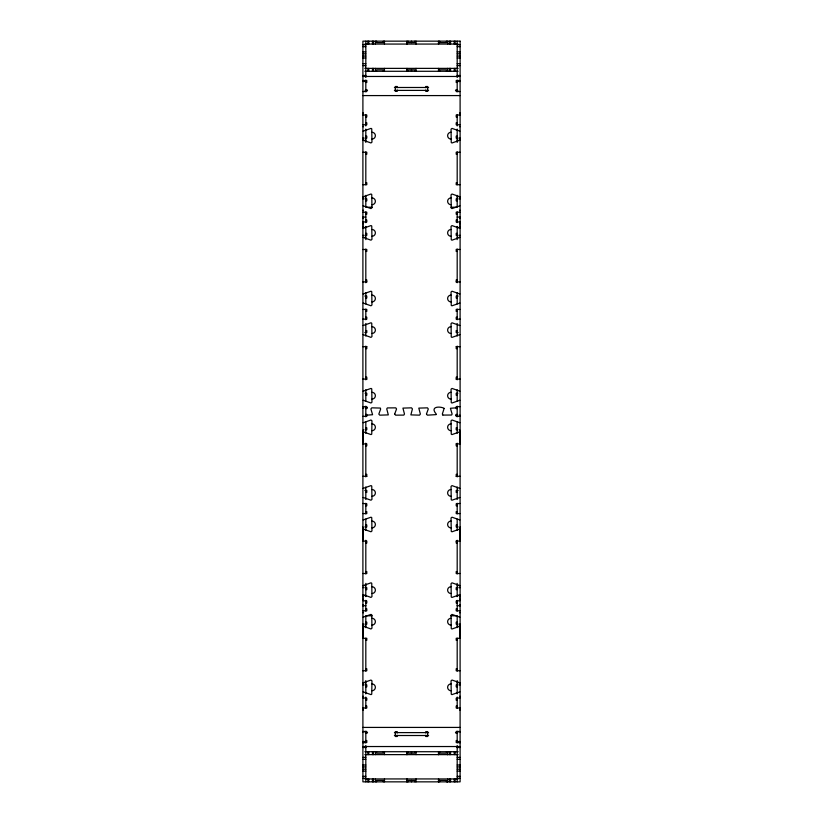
<?xml version="1.0" encoding="UTF-8"?>
<svg xmlns="http://www.w3.org/2000/svg" width="823" height="823" viewBox="0 0 823 823"><rect width="100%" height="100%" fill="white"/><g stroke="black" fill="none" stroke-linecap="round" stroke-linejoin="round"><path stroke-width="1.23" d="M362.902 747.212L362.902 746.533L460.098 746.533L460.098 747.212M362.902 742.737L366.791 742.48L366.791 740.535L365.813 740.535M362.902 732.151L362.902 731.462L366.791 731.462L366.791 733.406L365.813 733.406M362.902 697.853L366.791 698.254L366.791 700.198L365.813 700.198M362.902 600.646L366.791 601.047L366.791 602.992L365.813 602.992M362.902 526.926L362.902 541.102L366.791 541.102L366.791 543.046L365.813 543.046M362.902 503.439L366.791 503.841L366.791 505.785L365.813 505.785M362.902 408.445L363.447 407.838M365.813 747.212L365.813 746.533M365.813 605.543L362.902 605.913M457.187 747.212L457.187 746.533M457.187 605.543L460.098 605.913M460.098 742.737L456.209 742.48L456.209 740.535L457.187 740.535M460.098 732.151L460.098 731.462L456.209 731.462L456.209 733.406L457.187 733.406M460.098 697.853L456.209 698.254L456.209 700.198L457.187 700.198M460.098 600.646L456.209 601.047L456.209 602.992L457.187 602.992M460.098 526.926L460.098 541.102L456.209 541.03M460.098 503.439L456.209 503.841L456.209 505.785L457.187 505.785M460.098 415.317L459.553 415.162M442.908 415.08L451.642 415.029L452.105 414.02L450.418 408.27L456.209 407.838M394.731 413.907L396.542 408.98L395.801 407.858L387.345 407.92L386.759 408.928L388.312 414.895L379.784 415.162L378.817 414.134L380.648 409.031L380.329 408.064L371.79 407.838L370.885 408.928L372.582 414.73L366.791 415.162M426.468 413.969L428.289 408.98L427.507 407.848L418.804 408.105L420.368 414.072L419.565 415.152L410.872 414.895L412.426 408.928L411.51 407.838L402.931 408.105L404.474 414.02L403.856 415.101L395.554 415.152L394.711 414.02M426.458 414.02L427.363 415.162L436.139 414.627M444.122 408.475L442.342 414.02L442.805 415.029M363.18 131.124L370.998 128.388L371.749 128.748L371.955 142.173L370.998 142.965L363.18 140.229M459.82 140.229L452.002 142.965L451.251 142.605L451.045 129.18L452.002 128.388L459.82 131.124M363.18 196.748L370.998 194.012L371.749 194.372L371.955 207.797L370.998 208.589L363.18 205.853M363.18 228.331L370.998 225.584L371.749 225.944L371.955 239.37L370.998 240.172L363.18 237.436M459.82 205.853L452.002 208.589L451.251 208.229L451.045 194.804L452.002 194.012L459.82 196.748M459.82 237.436L452.002 240.172L451.251 239.812L451.045 226.387L452.002 225.584L459.82 228.331M363.18 293.955L370.998 291.219L371.749 291.579L371.955 305.004L370.998 305.796L363.18 303.059M363.18 325.527L370.998 322.791L371.749 323.151L371.955 336.576L370.998 337.379L363.18 334.632M459.82 303.059L452.002 305.796L451.251 305.436L451.045 292.011L452.002 291.219L459.82 293.955M459.82 334.632L452.002 337.379L451.251 337.019L451.045 323.593L452.002 322.791L459.82 325.527M363.18 391.162L370.998 388.425L371.749 388.785L371.955 402.21L370.998 403.003L363.18 400.266M363.18 422.734L370.998 419.997L371.955 420.79L371.749 434.215L370.998 434.575L363.18 431.838M459.82 400.266L452.002 403.003L451.251 402.642L451.045 389.217L452.002 388.425L459.82 391.162M459.82 431.838L452.002 434.575L451.251 434.215L451.045 420.79L452.002 419.997L459.82 422.734M363.18 488.368L370.998 485.621L371.749 485.981L371.955 499.407L370.998 500.209L363.18 497.473M363.18 519.941L370.998 517.204L371.749 517.564L371.955 530.989L370.998 531.781L363.18 529.045M459.82 497.473L452.002 500.209L451.251 499.849L451.045 486.424L452.002 485.621L459.82 488.368M459.82 529.045L452.002 531.781L451.251 531.421L451.045 517.996L452.002 517.204L459.82 519.941M363.18 585.565L370.998 582.828L371.749 583.188L371.955 596.613L370.998 597.416L363.18 594.669M363.18 617.147L370.998 614.411L371.749 614.771L371.955 628.196L370.998 628.988L363.18 626.252M459.82 594.669L452.002 597.416L451.251 597.056L451.045 583.63L452.002 582.828L459.82 585.565M459.82 626.252L452.002 628.988L451.251 628.628L451.045 615.203L452.002 614.411L459.82 617.147M363.18 682.771L370.998 680.035L371.955 680.827L371.749 694.252L370.998 694.612L363.18 691.876M459.82 691.876L452.002 694.612L451.251 694.252L451.045 680.827L452.002 680.035L459.82 682.771M364.846 44.061L458.154 44.061M362.902 44.709L365.813 44.709M457.187 44.709L460.098 44.709M362.902 46.654L365.813 46.654M457.187 46.654L460.098 46.654M362.902 51.859L365.813 51.859M457.187 51.859L460.098 51.859M362.902 53.804L365.813 53.804M457.187 53.804L460.098 53.804M362.902 56.057L365.813 56.057M457.187 56.057L460.098 56.057M362.902 58.001L365.813 58.001M457.187 58.001L460.098 58.001M362.902 63.669L365.813 63.669M457.187 63.669L460.098 63.669M362.902 65.614L365.813 65.614M457.187 65.614L460.098 65.614M364.846 68.371L458.154 68.371M364.846 71.282L458.154 71.282M362.902 75.5L365.813 75.5M457.187 75.5L460.098 75.5M362.902 76.467L460.098 76.467M362.902 80.52L366.791 80.52L366.791 82.465L365.813 82.465M460.098 80.52L456.209 80.52L456.209 82.465L457.187 82.465M362.902 81.487L365.813 81.487M457.187 81.487L460.098 81.487M394.402 87.485L428.598 87.485M365.813 89.594L366.791 89.594L366.791 91.538L362.902 91.538M457.187 89.594L456.209 89.594L456.209 91.538L460.098 91.538M365.083 90.396L367.531 90.396M394.402 90.396L428.598 90.396M455.469 90.396L457.917 90.396M362.902 95.581L460.098 95.581M362.902 113.08L363.447 113.08M459.553 113.08L460.098 113.08M362.902 115.025L366.791 115.025L366.791 116.969L365.813 116.969M460.098 115.025L456.209 115.025L456.209 116.969L457.187 116.969M365.813 122.802L366.791 122.802L366.791 124.746L362.902 124.746M457.187 122.802L456.209 122.802L456.209 124.746L460.098 124.746M362.902 126.691L363.447 126.691M459.553 126.691L460.098 126.691M365.813 136.165L366.791 136.165L366.791 138.11L364.846 138.11M457.187 136.165L456.209 136.165L456.209 138.11L458.154 138.11M362.902 138.11L363.447 138.11M459.553 138.11L460.098 138.11M362.902 140.054L363.447 140.054M365.083 140.054L365.813 140.054M457.187 140.054L457.917 140.054M459.553 140.054L460.098 140.054M362.902 152.286L366.791 152.286L366.791 154.23L365.813 154.23M460.098 152.286L456.209 152.286L456.209 154.23L457.187 154.23M365.813 182.747L366.791 182.747L366.791 184.691L362.902 184.691M457.187 182.747L456.209 182.747L456.209 184.691L460.098 184.691M362.902 196.923L363.447 196.923M365.083 196.923L365.813 196.923M457.187 196.923L457.917 196.923M459.553 196.923L460.098 196.923M362.902 198.868L363.447 198.868M364.846 198.868L366.791 198.868L366.791 200.812L365.813 200.812M458.154 198.868L456.209 198.868L456.209 200.812L457.187 200.812M459.553 198.868L460.098 198.868M372.161 207.211L365.813 207.211L365.813 195.349M450.839 207.211L457.187 207.211L457.187 195.349M362.902 210.287L363.447 210.287M459.553 210.287L460.098 210.287M362.902 212.231L366.791 212.231L366.791 214.175L365.813 214.175M460.098 212.231L456.209 212.231L456.209 214.175L457.187 214.175M362.902 217.087L365.813 217.087M457.187 217.087L460.098 217.087M362.902 218.064L363.447 218.064M459.553 218.064L460.098 218.064M365.813 220.008L366.791 220.008L366.791 221.953L362.902 221.953M457.187 220.008L456.209 220.008L456.209 221.953L460.098 221.953M362.902 223.897L363.447 223.897M459.553 223.897L460.098 223.897M362.902 226.16L363.447 226.16M459.553 226.16L460.098 226.16M362.902 227.138L363.447 227.138M365.083 227.138L365.813 227.138M457.187 227.138L457.917 227.138M459.553 227.138L460.098 227.138M365.813 233.372L366.791 233.372L366.791 235.316L364.846 235.316M457.187 233.372L456.209 233.372L456.209 235.316L458.154 235.316M362.902 235.316L363.447 235.316M459.553 235.316L460.098 235.316M362.902 237.261L363.447 237.261M365.083 237.261L365.813 237.261M457.187 237.261L457.917 237.261M459.553 237.261L460.098 237.261M362.902 249.492L366.791 249.492L366.791 251.437L365.813 251.437M460.098 249.492L456.209 249.41L456.209 251.437L457.187 251.437M365.813 279.954L366.791 279.954L366.791 281.898L362.902 281.898M457.187 279.954L456.209 279.954L456.209 281.898L460.098 281.898M365.813 281.97L366.791 281.97M456.209 281.97L457.187 281.97M364.846 296.074L366.791 296.074L366.791 298.019L365.813 298.019M458.154 296.074L456.209 296.074L456.209 298.019L457.187 298.019M362.902 309.438L366.791 309.438L366.791 311.382L365.813 311.382M460.098 309.438L456.209 309.438L456.209 311.382L457.187 311.382M365.813 317.215L366.791 317.215L366.791 319.159L362.902 319.159M457.187 317.215L456.209 317.215L456.209 319.159L460.098 319.159M365.813 330.579L366.791 330.579L366.791 332.523L364.846 332.523M457.187 330.579L456.209 330.579L456.209 332.523L458.154 332.523M362.902 346.699L366.791 346.617M456.209 346.617L460.098 346.699M365.813 348.643L366.791 348.643L366.791 346.699M457.187 348.643L456.209 348.643L456.209 346.699M365.813 377.15L366.791 377.15L366.791 379.094L362.902 379.094M457.187 377.15L456.209 377.15L456.209 379.094L460.098 379.094M365.813 379.177L366.791 379.177M456.209 379.177L457.187 379.177M365.083 393.271L366.791 393.271L366.791 395.215L365.813 395.215M457.917 393.271L456.209 393.271L456.209 395.215L457.187 395.215M362.902 406.644L366.791 406.644L366.791 408.589L365.813 408.589M460.098 406.644L456.209 406.644L456.209 408.589L457.187 408.589M365.114 407.838L367.336 407.838M365.813 414.411L366.791 414.411L366.791 416.356L362.902 416.356M457.187 414.411L456.209 414.411L456.209 416.356L460.098 416.356M455.664 415.162L457.886 415.162M365.813 427.785L366.791 427.785L366.791 429.729L365.083 429.729M457.187 427.785L456.209 427.785L456.209 429.729L457.917 429.729M363.385 429.729L362.902 443.906L366.791 443.906L366.791 445.85L365.813 445.85M459.615 429.729L460.098 443.906L456.209 443.823M457.187 445.85L456.209 445.85L456.209 443.906M365.813 474.357L366.791 474.357L366.791 476.301L362.902 476.301M457.187 474.357L456.209 474.357L456.209 476.301L460.098 476.301M365.813 476.383L366.791 476.383M456.209 476.383L457.187 476.383M364.846 490.477L366.791 490.477L366.791 492.421L365.813 492.421M458.154 490.477L456.209 490.477L456.209 492.421L457.187 492.421M365.813 511.618L366.791 511.618L366.791 513.562L362.902 513.562M457.187 511.618L456.209 511.618L456.209 513.562L460.098 513.562M365.813 524.981L366.791 524.981L366.791 526.926L364.846 526.926M457.187 524.981L456.209 524.981L456.209 526.926L458.154 526.926M457.187 543.046L456.209 543.046L456.209 541.102M365.813 571.563L366.791 571.563L366.791 573.508L362.902 573.508M457.187 571.563L456.209 571.563L456.209 573.508L460.098 573.508M362.902 585.739L363.447 585.739M365.083 585.739L365.813 585.739M457.187 585.739L457.917 585.739M459.553 585.739L460.098 585.739M362.902 587.684L363.447 587.684M364.846 587.684L366.791 587.684L366.791 589.628L365.813 589.628M458.154 587.684L456.209 587.684L456.209 589.628L457.187 589.628M459.553 587.684L460.098 587.684M362.902 595.862L363.447 595.862M365.083 595.862L365.813 595.862M457.187 595.862L457.917 595.862M459.553 595.862L460.098 595.862M362.902 596.84L363.447 596.84M459.553 596.84L460.098 596.84M362.902 599.103L363.447 599.103M459.553 599.103L460.098 599.103M362.902 604.936L363.447 604.936M459.553 604.936L460.098 604.936M365.813 608.825L366.791 608.825L366.791 610.769L362.902 610.769M457.187 608.825L456.209 608.825L456.209 610.769L460.098 610.769M362.902 612.713L363.447 612.713M459.553 612.713L460.098 612.713M372.161 615.789L365.813 615.789L365.813 627.651M450.839 615.789L457.187 615.789L457.187 627.651M365.813 622.188L366.791 622.188L366.791 624.132L364.846 624.132M457.187 622.188L456.209 622.188L456.209 624.132L458.154 624.132M363.447 624.132L362.902 624.132L362.902 638.309L366.791 638.309L366.791 640.253L365.813 640.253M459.553 624.132L460.098 624.132L460.098 638.309L456.209 638.309L456.209 640.253L457.187 640.253M362.902 626.077L363.447 626.077M365.083 626.077L365.813 626.077M457.187 626.077L457.917 626.077M459.553 626.077L460.098 626.077M365.813 668.77L366.791 668.77L366.791 670.714L362.902 670.714M457.187 668.77L456.209 668.77L456.209 670.714L460.098 670.714M362.902 682.946L363.447 682.946M365.083 682.946L365.813 682.946M457.187 682.946L457.917 682.946M459.553 682.946L460.098 682.946M362.902 684.89L363.447 684.89M364.846 684.89L366.791 684.89L366.791 686.835L365.813 686.835M458.154 684.89L456.209 684.89L456.209 686.835L457.187 686.835M459.553 684.89L460.098 684.89M362.902 696.309L363.447 696.309M459.553 696.309L460.098 696.309M365.813 706.031L366.791 706.031L366.791 707.975L362.902 707.975M457.187 706.031L456.209 706.031L456.209 707.975L460.098 707.975M362.902 709.92L363.447 709.92M459.553 709.92L460.098 709.92M362.902 727.419L460.098 727.419M365.083 732.604L367.531 732.604M394.402 732.604L428.598 732.604M455.469 732.604L457.917 732.604M394.402 735.515L428.598 735.515M362.902 741.513L365.813 741.513M457.187 741.513L460.098 741.513M362.902 747.5L365.813 747.5M457.187 747.5L460.098 747.5M364.846 751.718L458.154 751.718M364.846 754.629L458.154 754.629M362.902 757.386L365.813 757.386M457.187 757.386L460.098 757.386M362.902 759.331L365.813 759.331M457.187 759.331L460.098 759.331M362.902 764.999L365.813 764.999M457.187 764.999L460.098 764.999M362.902 766.943L365.813 766.943M457.187 766.943L460.098 766.943M362.902 769.196L365.813 769.196M457.187 769.196L460.098 769.196M362.902 771.141L365.813 771.141M457.187 771.141L460.098 771.141M362.902 776.346L365.813 776.346M457.187 776.346L460.098 776.346M362.902 778.291L365.813 778.291M457.187 778.291L460.098 778.291M364.846 778.939L458.154 778.939M443.998 408.229C439.585 406.109 429.627 406.49 436.231 414.02M457.187 41.15L457.187 77.506M457.187 80.068L457.187 91.775M457.187 114.778L457.187 125.96M457.187 129.088L457.187 142.42M457.187 151.802L457.187 184.815M457.187 211.861L457.187 222.683M457.187 226.387L457.187 239.616M457.187 249.009L457.187 282.742M457.187 292.556L457.187 303.913M457.187 309.067L457.187 319.766M457.187 323.49L457.187 336.041M457.187 346.092L457.187 379.825M457.187 389.752L457.187 401.295M457.187 406.151L457.187 416.85M457.187 421.705L457.187 433.248M457.187 443.175L457.187 476.908M457.187 486.959L457.187 499.51M457.187 503.234L457.187 513.933M457.187 519.087L457.187 530.444M457.187 540.258L457.187 573.991M457.187 583.384L457.187 596.613M457.187 600.317L457.187 611.139M457.187 638.185L457.187 671.198M457.187 680.58L457.187 693.912M457.187 697.04L457.187 708.222M457.187 731.225L457.187 742.932M457.187 745.494L457.187 781.85M455.14 41.15L455.14 44.061M455.14 68.371L455.14 71.282M455.14 751.718L455.14 754.629M455.14 778.939L455.14 781.85M454.224 41.15L454.224 44.061M454.224 68.371L454.224 71.282M454.224 751.718L454.224 754.629M454.224 778.939L454.224 781.85M450.551 41.15L450.551 44.061M450.551 68.371L450.551 71.282M450.551 751.718L450.551 754.629M450.551 778.939L450.551 781.85M449.636 41.15L449.636 44.061M449.636 68.371L449.636 71.282M449.636 751.718L449.636 754.629M449.636 778.939L449.636 781.85M446.478 41.15L446.478 42.611L439.677 42.611L439.677 41.15M446.478 71.282L446.478 69.821L439.677 69.821L439.677 71.282M446.478 751.718L446.478 753.179L439.677 753.179L439.677 751.718M446.478 781.85L446.478 780.389L439.677 780.389L439.677 781.85M425.758 87.67L425.758 86.508L427.703 86.508L427.703 91.374L425.758 91.374L425.758 90.036M425.758 732.964L425.758 731.626L427.703 731.626L427.703 736.492L425.758 736.492L425.758 735.33M416.057 41.15L416.016 44.061M416.016 68.371L416.057 71.282M416.057 751.718L416.057 754.629M416.016 778.939L416.057 781.85M414.905 41.15L414.905 42.611L408.095 42.611L408.095 41.15M414.905 71.282L414.905 69.821L408.095 69.821L408.095 71.282M414.905 751.718L414.905 753.179L408.095 753.179L408.095 751.718M414.905 781.85L414.905 780.389L408.095 780.389L408.095 781.85M411.5 41.15L411.5 42.611M411.5 69.821L411.5 71.282M411.5 751.718L411.5 753.179M411.5 780.389L411.5 781.85M397.242 87.67L397.242 86.508L395.297 86.508L395.297 91.374L397.242 91.374L397.242 90.036M397.242 732.964L397.242 731.626L395.297 731.626L395.297 736.492L397.242 736.492L397.242 735.33M384.475 41.15L384.434 44.061M384.434 68.371L384.434 71.282M384.475 751.718L384.434 754.629M384.475 778.939L384.475 781.85M383.323 41.15L383.323 42.611L376.523 42.611L376.523 41.15M383.323 71.282L383.323 69.821L376.523 69.821L376.523 71.282M383.323 751.718L383.323 753.179L376.523 753.179L376.523 751.718M383.323 781.85L383.323 780.389L376.523 780.389L376.523 781.85M375.37 41.15L375.37 44.061M375.37 68.371L375.411 71.282M375.37 751.718L375.411 754.629M375.411 778.939L375.37 781.85M373.364 41.15L373.364 44.061M373.364 68.371L373.364 71.282M373.364 751.718L373.364 754.629M373.364 778.939L373.364 781.85M372.449 41.15L372.449 44.061M372.449 68.371L372.449 71.282M372.449 751.718L372.449 754.629M372.449 778.939L372.449 781.85M368.776 41.15L368.776 44.061M368.776 68.371L368.776 71.282M368.776 751.718L368.776 754.629M368.776 778.939L368.776 781.85M367.86 41.15L367.86 44.061M367.86 68.371L367.86 71.282M367.86 751.718L367.86 754.629M367.86 778.939L367.86 781.85M365.813 41.15L365.813 77.506M365.813 80.068L365.813 91.775M365.813 114.778L365.813 125.96M365.813 129.088L365.813 142.42M365.813 151.802L365.813 184.815M365.813 211.861L365.813 222.683M365.813 226.387L365.813 239.616M365.813 249.009L365.813 282.742M365.813 292.556L365.813 303.913M365.813 309.067L365.813 319.766M365.813 323.49L365.813 336.041M365.813 346.092L365.813 379.825M365.813 389.752L365.813 401.295M365.813 406.151L365.813 416.85M365.813 421.705L365.813 433.248M365.813 443.175L365.813 476.908M365.813 486.959L365.813 499.51M365.813 503.234L365.813 513.933M365.813 519.087L365.813 530.444M365.813 540.258L365.813 573.991M365.813 583.384L365.813 596.613M365.813 600.317L365.813 611.139M365.813 638.185L365.813 671.198M365.813 680.58L365.813 693.912M365.813 697.04L365.813 708.222M365.813 731.225L365.813 742.932M365.813 745.494L365.813 781.85M371.965 392.314A3.405 3.405 0 0 1 375.37 395.709A3.405 3.405 0 0 1 371.965 399.114M451.035 399.114A3.405 3.405 0 0 1 447.63 395.709A3.405 3.405 0 0 1 451.035 392.314M371.965 295.107A3.405 3.405 0 0 1 375.37 298.502A3.405 3.405 0 0 1 371.965 301.907M451.035 301.907A3.405 3.405 0 0 1 447.63 298.502A3.405 3.405 0 0 1 451.035 295.107M451.035 333.49A3.405 3.405 0 0 1 447.63 330.085A3.405 3.405 0 0 1 451.035 326.68M371.965 326.68A3.405 3.405 0 0 1 375.37 330.085A3.405 3.405 0 0 1 371.965 333.49M371.965 197.901A3.405 3.405 0 0 1 375.37 201.306A3.405 3.405 0 0 1 371.965 204.701M451.035 204.701A3.405 3.405 0 0 1 447.63 201.306A3.405 3.405 0 0 1 451.035 197.901M451.035 236.283A3.405 3.405 0 0 1 447.63 232.878A3.405 3.405 0 0 1 451.035 229.473M371.965 229.473A3.405 3.405 0 0 1 375.37 232.878A3.405 3.405 0 0 1 371.965 236.283M451.035 139.077A3.405 3.405 0 0 1 447.63 135.672A3.405 3.405 0 0 1 451.035 132.277M371.965 132.277A3.405 3.405 0 0 1 375.37 135.672A3.405 3.405 0 0 1 371.965 139.077M451.035 430.686A3.405 3.405 0 0 1 447.63 427.291A3.405 3.405 0 0 1 451.035 423.886M371.965 423.886A3.405 3.405 0 0 1 375.37 427.291A3.405 3.405 0 0 1 371.965 430.686M451.035 527.893A3.405 3.405 0 0 1 447.63 524.498A3.405 3.405 0 0 1 451.035 521.093M371.965 521.093A3.405 3.405 0 0 1 375.37 524.498A3.405 3.405 0 0 1 371.965 527.893M371.965 489.51A3.405 3.405 0 0 1 375.37 492.915A3.405 3.405 0 0 1 371.965 496.32M451.035 496.32A3.405 3.405 0 0 1 447.63 492.915A3.405 3.405 0 0 1 451.035 489.51M451.035 625.099A3.405 3.405 0 0 1 447.63 621.694A3.405 3.405 0 0 1 451.035 618.299M371.965 618.299A3.405 3.405 0 0 1 375.37 621.694A3.405 3.405 0 0 1 371.965 625.099M371.965 586.717A3.405 3.405 0 0 1 375.37 590.122A3.405 3.405 0 0 1 371.965 593.527M451.035 593.527A3.405 3.405 0 0 1 447.63 590.122A3.405 3.405 0 0 1 451.035 586.717M371.965 683.923A3.405 3.405 0 0 1 375.37 687.328A3.405 3.405 0 0 1 371.965 690.723M451.035 690.723A3.405 3.405 0 0 1 447.63 687.328A3.405 3.405 0 0 1 451.035 683.923M460.098 41.15L362.902 41.15L362.902 781.85L460.098 781.85L460.098 41.15M447.63 44.061L447.63 41.15L447.589 44.061M447.63 71.282L447.63 68.371L447.589 71.282M447.63 754.629L447.63 751.718L447.589 754.629M447.63 781.85L447.63 778.939L447.589 781.85M438.566 44.061L438.566 41.15L438.525 44.061M438.566 71.282L438.566 68.371L438.525 71.282M438.566 754.629L438.566 751.718L438.525 754.629M438.566 781.85L438.566 778.939L438.525 781.85M406.984 44.061L406.984 41.15L406.943 44.061M406.984 71.282L406.984 68.371L406.943 71.282M406.984 754.629L406.984 751.718L406.943 754.629M406.984 781.85L406.984 778.939L406.943 781.85"/></g></svg>
